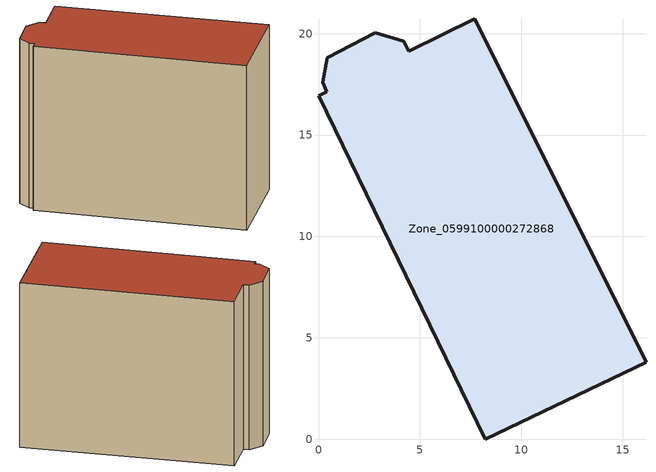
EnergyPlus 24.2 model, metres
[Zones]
Zone_0599100000272868
 floor ground (C_G): 16.15,3.8 8.22,0 0,16.95 0.41,17.15 0.2,17.6 0.43,18.82 2.81,20.05 4.21,19.62 4.45,19.13 7.7,20.74 z2.89
 wall outside (C_F): 4.45,19.13 4.21,19.62 2.81,20.05 0.43,18.82 0.2,17.6 0.41,17.15 0,16.95 8.22,0 16.15,3.8 7.7,20.74 4.45,19.13 z2.89:18.45
 roof outside (C_R): 0,16.95 8.22,0 16.15,3.8 7.7,20.74 4.45,19.13 4.21,19.62 2.81,20.05 0.43,18.82 0.2,17.6 0.41,17.15 z18.45
[BUILDING]
Pand.0599100000272868: North Axis=0; Terrain=City; Loads Convergence Tolerance Value=0.04; Temperature Convergence Tolerance Value=0.4; Solar Distribution=FullExterior; Maximum Number of Warmup Days=25; Minimum Number of Warmup Days=1
[Site:Location]
Rotterdam.The.Hague.AP_ZH_NLD Design_Conditions: Latitude=51.96; Longitude=4.45; Time Zone=1; Elevation=-4.5
[SITE:GROUNDTEMPERATURE:BUILDINGSURFACE]
18, 18, 18, 18, 18, 18, 18, 18, 18, 18, 18, 18
[MATERIAL] Thermal Absorptance=0.9; Solar Absorptance=0.7; Visible Absorptance=0.7
Name | Roughness | Thickness | Conductivity | Density | Specific Heat
G.TI.1946 | MediumSmooth | 0.15 | 1 | 540 | 1210
F.TI.1946 | Rough | 0.3 | 0.857143 | 1920 | 840
R.TI.1946 | MediumRough | 0.2 | 0.1 | 1500 | 1000
[CONSTRUCTION]
C_G: G.TI.1946
C_F: F.TI.1946
C_R: R.TI.1946
[ZONE]
Zone_0599100000272868: Type=1; Multiplier=1; Ceiling Height=Autocalculate; Volume=Autocalculate; Floor Area=autocalculate; Part of Total Floor Area=Yes
[ZONEINFILTRATION:DESIGNFLOWRATE]
Infil_Zone_0599100000272868: Zone or ZoneList or Space or SpaceList=Zone_0599100000272868; Schedule=AlwaysOn; Design Flow Rate Calculation Method=Flow/Area; Flow Rate per Floor Area=0.003; Constant Term Coefficient=1; Temperature Term Coefficient=0; Velocity Term Coefficient=0; Velocity Squared Term Coefficient=0
[HVACTEMPLATE:ZONE:IDEALLOADSAIRSYSTEM]
Zone_0599100000272868: Maximum Heating Supply Air Temperature=50; Minimum Cooling Supply Air Temperature=13; Maximum Heating Supply Air Humidity Ratio=0.0156; Minimum Cooling Supply Air Humidity Ratio=0.0077; Heating Limit=NoLimit; Cooling Limit=NoLimit; Dehumidification Control Type=ConstantSensibleHeatRatio; Cooling Sensible Heat Ratio=0.7; Dehumidification Setpoint=60; Humidification Control Type=None; Humidification Setpoint=30; Outdoor Air Method=None; Outdoor Air Flow Rate per Person=0.00944; Outdoor Air Flow Rate per Zone Floor Area=0; Outdoor Air Flow Rate per Zone=0; Demand Controlled Ventilation Type=None; Outdoor Air Economizer Type=NoEconomizer; Heat Recovery Type=None; Sensible Heat Recovery Effectiveness=0.7; Latent Heat Recovery Effectiveness=0.65
[ZONECONTROL:THERMOSTAT]
ThermostatControl_Zone_0599100000272868: Zone or ZoneList=Zone_0599100000272868; Control Type Schedule=DualSetpointControlType; Control 1=Thermostat_Zone_0599100000272868; Temperature Difference Between Cutout And Setpoint=0
[THERMOSTATSETPOINT:DUALSETPOINT]
Thermostat_Zone_0599100000272868: Heating Setpoint Temperature Schedule=HeatingSetpoint_Zone_0599100000272868; Cooling Setpoint Temperature Schedule=CoolingSetpoint_Zone_0599100000272868
[SCHEDULE:COMPACT]
HeatingSetpoint_Zone_0599100000272868: Through: 12/31, For: AllDays, Until: 24:00, 21
CoolingSetpoint_Zone_0599100000272868: Through: 12/31, For: AllDays, Until: 24:00, 24
DualSetpointControlType: Through: 12/31, For: AllDays, Until: 24:00, 4
AlwaysOn: Through: 12/31, For: AllDays, Until: 24:00, 1
